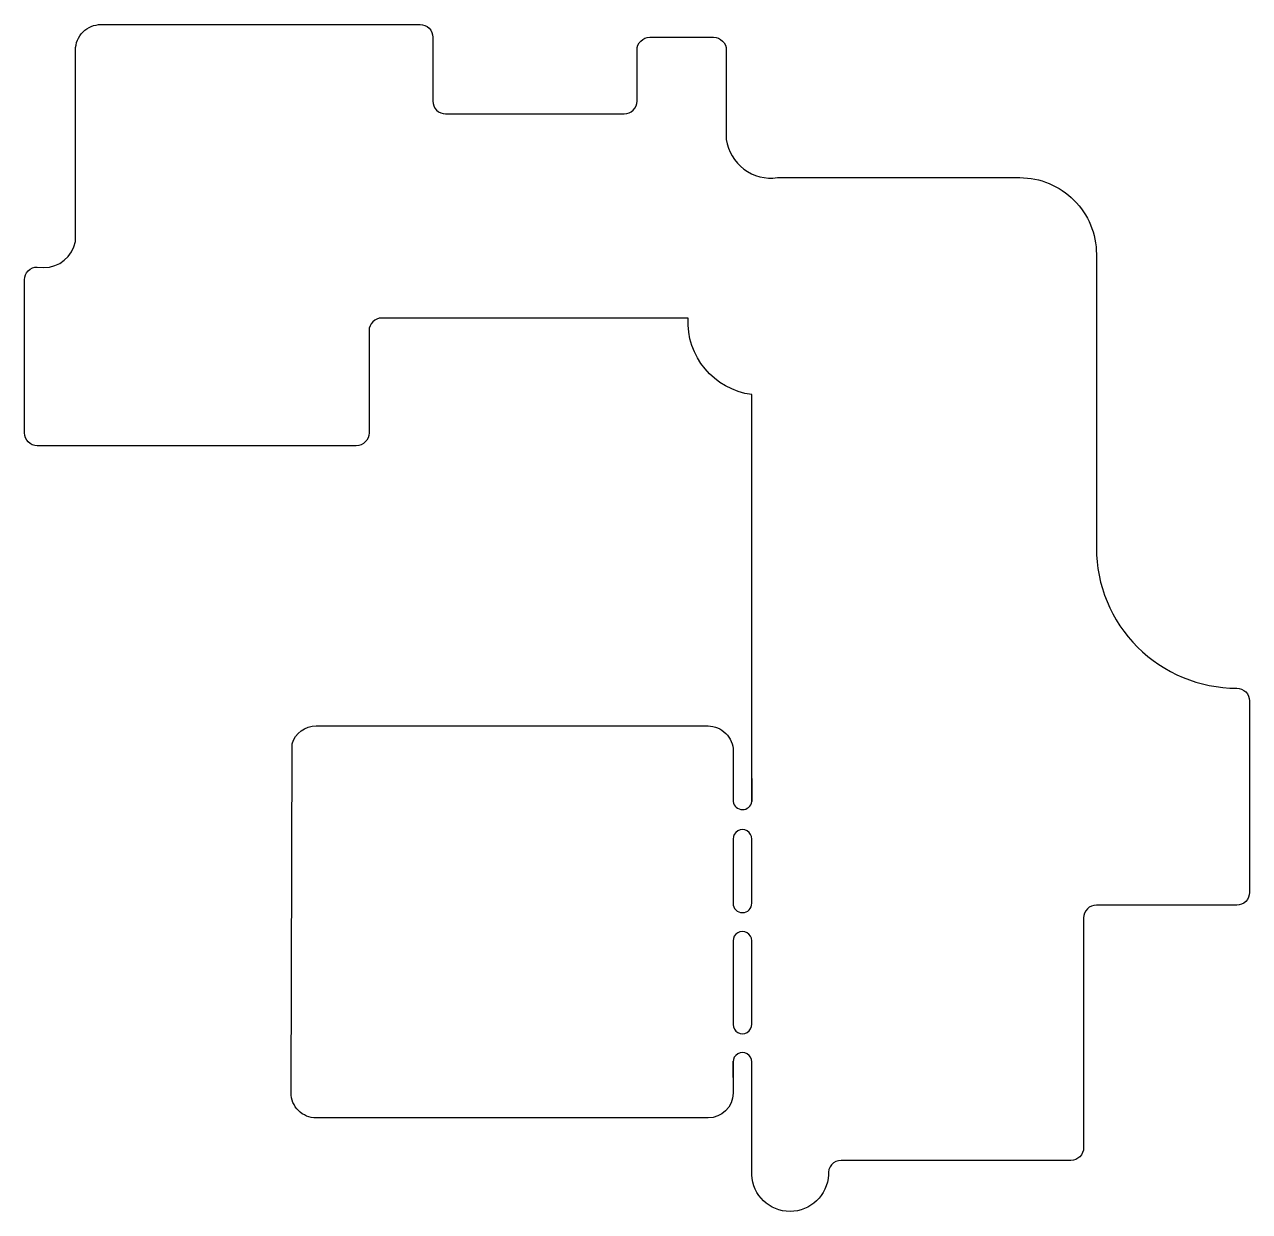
# Model space of a CAD drawing. Extents: x -50 to 72, y -57 to 61.
import ezdxf

# ---------------------------------------------------------------- set-up
doc = ezdxf.new("R2010")
doc.units = 0
doc.layers.add('NEW_DIMS', color=7, linetype='CONTINUOUS')

msp = doc.modelspace()

# ---------------------------------------------------------------- linework, layer by layer
at = {"layer": 'NEW_DIMS', "linetype": 'CONTINUOUS'}
for p, q in [((22.86, -14.07), (22.86, -16.37)), ((21, -43.82), (20.99, -42.18))]:
    msp.add_line(p, q, dxfattribs=at)
msp.add_lwpolyline([(22.86, -16.37), (22.86, 24.13, -0.389947), (16.51, 31.75), (-13.97, 31.75, 0.414214), (-15.24, 30.48), (-15.24, 20.32, -0.414214), (-16.51, 19.05), (-48.26, 19.05, -0.413808), (-49.53, 20.32), (-49.53, 35.56, -0.414225), (-48.26, 36.83), (-47.62, 36.77, 0.357516), (-44.45, 39.37), (-44.45, 58.42, -0.414214), (-41.91, 60.96), (-10.16, 60.96, -0.414214), (-8.89, 59.69), (-8.89, 53.34, 0.414214), (-7.62, 52.07), (10.16, 52.07, 0.414214), (11.43, 53.34), (11.43, 58.42, -0.414214), (12.7, 59.69), (19.05, 59.69, -0.414214), (20.32, 58.42), (20.32, 49.53, 0.414214), (25.4, 45.72), (49.53, 45.72, -0.414214), (57.15, 38.1), (57.15, 8.89, 0.414214), (71.12, -5.08, -0.414214), (72.39, -6.35), (72.39, -25.4, -0.414214), (71.12, -26.67), (57.15, -26.67, 0.414214), (55.88, -27.94), (55.88, -50.8, -0.414214), (54.61, -52.07), (31.75, -52.07, 0.445268), (30.48, -53.5, -0.958107), (22.85, -53.49), (22.85, -42.27, 1.000022), (20.99, -42.27), (21, -45.38, -0.409452), (18.5, -47.84), (-20.5, -47.84, -0.414214), (-23, -45.34), (-22.9, -10.62, -0.331523), (-20.5, -8.84), (18.5, -8.84, -0.414214), (21, -11.34), (20.99, -16.36, 0.849489)], format="xyb", close=True, dxfattribs=at)
for points in [[(20.99, -26.48, 1), (22.86, -26.48), (22.86, -20.09, 1.000463), (20.99, -20.09), (20.99, -26.49)], [(20.99, -38.54, 1.015866), (22.85, -38.51), (22.85, -30.21, 1.000463), (20.99, -30.22), (20.99, -38.54)]]:
    msp.add_lwpolyline(points, format="xyb", dxfattribs=at)

doc.saveas('drawing.dxf')
